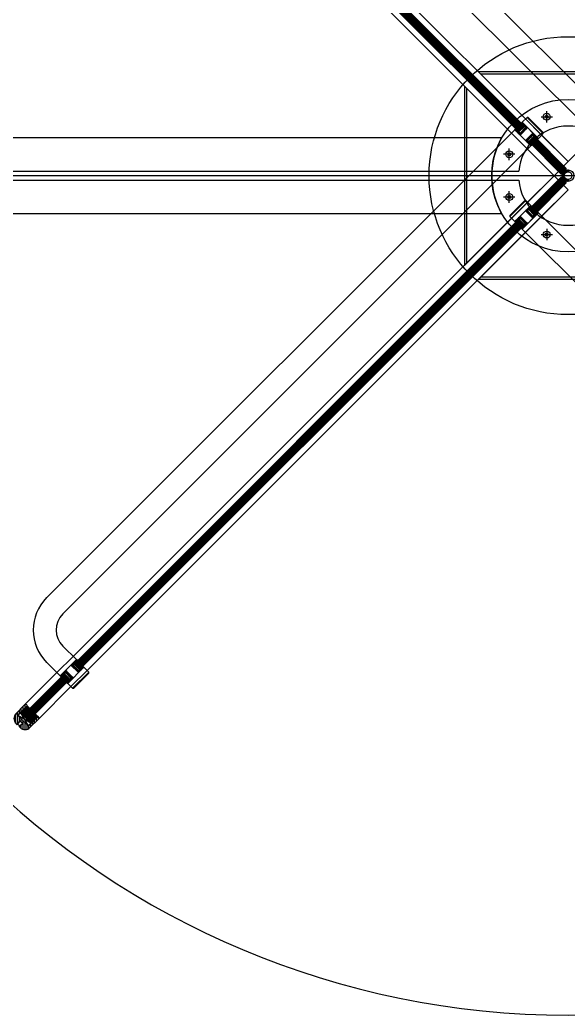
# Model space of a CAD drawing. Header units: inches. Extents: x -12530 to 36157, y 78659 to 110077.
# Drawn here: x -9462 to -8744, y 88469 to 89773 of the extents above; entities that cross this region are included whole.
import ezdxf

# ---------------------------------------------------------------- set-up
doc = ezdxf.new("R2010")
doc.units = ezdxf.units.IN
doc.header["$MEASUREMENT"] = 0
doc.layers.add('freecads.com', color=7, linetype='Continuous')

msp = doc.modelspace()

# ---------------------------------------------------------------- hatches: boundary and pattern name
at = {"layer": 'freecads.com'}
h = msp.add_hatch(dxfattribs=at)
h.set_pattern_fill('ANSI31', color=256, scale=20, angle=-45, style=0)
h.set_pattern_definition([(270, (-10423.0304, 93049.7005), (-2.5, -4e-13), [])])
h.paths.add_polyline_path([(-9458.4, 88855), (-9465.5, 88862), (-9452.9, 88874.5, 0.414214), (-9452.9, 88875), (-9453.4, 88875.5, 0.414214), (-9456.3, 88875.5), (-9467.6, 88864.1, 0.414214), (-9467.6, 88851.4), (-9466.2, 88850.1, 0.463455), (-9465.8, 88850.1), (-9462.5, 88854.8), (-9460.5, 88852.8)])
h.paths.add_polyline_path([(-9449.2, 88845.8), (-9437.9, 88857.1, 0.414214), (-9437.9, 88859.9), (-9438.4, 88860.4, 0.414214), (-9438.8, 88860.4), (-9451.3, 88847.9), (-9458.4, 88855), (-9460.5, 88852.8), (-9458.6, 88850.9), (-9463.2, 88847.6, 0.463455), (-9463.3, 88847.1), (-9461.9, 88845.8, 0.414214)])

# ---------------------------------------------------------------- linework, layer by layer
for p, q in [((-9297.2, 90252.2), (-8684.1, 89639.1)), ((-8705.3, 89617.9), (-9318.4, 90231)), ((-9374.2, 90217.5), (-8800.1, 89643.4)), ((-9391.2, 90209.1), (-8808.6, 89626.4)), ((-8807.9, 89627.1), (-9390.5, 90209.8)), ((-8807.1, 89627.8), (-9389.8, 90210.5)), ((-8806.4, 89628.5), (-9389.1, 90211.2)), ((-8805.7, 89629.2), (-9388.4, 90211.9)), ((-8805, 89629.9), (-9387.7, 90212.6)), ((-8804.3, 89630.7), (-9387, 90213.3)), ((-8803.6, 89631.4), (-9386.3, 90214)), ((-8802.9, 89632.1), (-9385.6, 90214.7)), ((-8802.2, 89632.8), (-9384.9, 90215.4)), ((-8801.5, 89633.5), (-9384.1, 90216.1)), ((-8818.5, 89625), (-9392.6, 90199.2)), ((-8861.7, 89705), (-8744.2, 89587.5)), ((-8626.7, 89705), (-8861.7, 89705)), ((-8744.2, 89587.5), (-8626.7, 89705)), ((-8762.6, 89569.1), (-8880.1, 89686.6)), ((-8880.1, 89686.6), (-8880.1, 89451.6)), ((-8798, 89645.5), (-8804.3, 89639.1)), ((-8798, 89645.5), (-8804.3, 89639.1)), ((-8796.5, 89645.5), (-8798, 89645.5)), ((-8776.7, 89624.3), (-8798, 89645.5)), ((-8796.5, 89645.5), (-8798, 89645.5)), ((-8776.7, 89624.3), (-8798, 89645.5)), ((-8776.7, 89625.7), (-8796.5, 89645.5)), ((-8776.7, 89625.7), (-8796.5, 89645.5)), ((-8779.7, 89646.3), (-8764.7, 89646.3)), ((-8772.2, 89638.8), (-8772.2, 89653.8)), ((-8814.2, 89629.2), (-8812.8, 89630.7)), ((-8814.2, 89629.2), (-8812.8, 89630.7)), ((-8813.8, 89629.7), (-8813.8, 89628.8)), ((-8813.8, 89629.7), (-8813.8, 89628.8)), ((-8813.5, 89630), (-8812.1, 89630)), ((-8813.5, 89630), (-8812.1, 89630)), ((-8812.8, 89630.7), (-8805.7, 89623.6)), ((-8812.8, 89630.7), (-8805.7, 89623.6)), ((-8812.8, 89630.6), (-8812.8, 89627.8)), ((-8812.8, 89630.6), (-8812.8, 89627.8)), ((-8811.8, 89629.6), (-8811.8, 89626.8)), ((-8811.8, 89629.6), (-8811.8, 89626.8)), ((-8801.5, 89633.5), (-8808.6, 89626.4)), ((-8808.6, 89626.4), (-8801.5, 89633.5)), ((-8808.6, 89626.4), (-8801.5, 89633.5)), ((-8801.5, 89633.5), (-8808.6, 89626.4)), ((-8807.1, 89625), (-8800.1, 89632.1)), ((-8807.1, 89622.2), (-8797.2, 89632.1)), ((-8807.1, 89625), (-8800.1, 89632.1)), ((-8807.1, 89622.2), (-8797.2, 89632.1)), ((-8804.3, 89639.1), (-8805.7, 89637.7)), ((-8804.3, 89639.1), (-8805.7, 89637.7)), ((-8805.7, 89637.7), (-8798.7, 89630.7)), ((-8805.7, 89637.7), (-8798.7, 89630.7)), ((-8798.7, 89630.7), (-8805.7, 89623.6)), ((-8798.7, 89630.7), (-8805.7, 89623.6)), ((-8805.6, 89637.6), (-8802.7, 89637.6)), ((-8805.6, 89637.6), (-8802.7, 89637.6)), ((-8805.2, 89638.3), (-8805.2, 89637.2)), ((-8805.2, 89638.3), (-8805.2, 89637.2)), ((-8804.9, 89638.6), (-8803.7, 89638.6)), ((-8804.9, 89638.6), (-8803.7, 89638.6)), ((-8804.6, 89636.6), (-8801.7, 89636.6)), ((-8804.6, 89636.6), (-8801.7, 89636.6)), ((-8797.2, 89632.1), (-8804.3, 89639.1)), ((-8804.3, 89639.1), (-8783.1, 89617.9)), ((-8797.2, 89632.1), (-8804.3, 89639.1)), ((-8804.3, 89639.1), (-8783.1, 89617.9)), ((-8804.2, 89639), (-8804.2, 89636.2)), ((-8804.2, 89639), (-8804.2, 89636.2)), ((-8803.6, 89635.6), (-8800.7, 89635.6)), ((-8803.6, 89635.6), (-8800.7, 89635.6)), ((-8803.2, 89638), (-8803.2, 89635.2)), ((-8803.2, 89638), (-8803.2, 89635.2)), ((-8802.6, 89634.6), (-8799.7, 89634.6)), ((-8802.6, 89634.6), (-8799.7, 89634.6)), ((-8802.2, 89637), (-8802.2, 89634.2)), ((-8802.2, 89637), (-8802.2, 89634.2)), ((-8802.2, 89630), (-8802.2, 89627.1)), ((-8802.2, 89630), (-8802.2, 89627.1)), ((-8801.6, 89633.6), (-8798.7, 89633.6)), ((-8801.6, 89633.6), (-8798.7, 89633.6)), ((-8801.6, 89630.6), (-8798.7, 89630.6)), ((-8801.6, 89630.6), (-8798.7, 89630.6)), ((-8801.2, 89636), (-8801.2, 89633.2)), ((-8801.2, 89636), (-8801.2, 89633.2)), ((-8801.2, 89631), (-8801.2, 89628.1)), ((-8801.2, 89631), (-8801.2, 89628.1)), ((-8800.6, 89632.6), (-8797.7, 89632.6)), ((-8800.6, 89632.6), (-8797.7, 89632.6)), ((-8800.6, 89631.6), (-8799.6, 89631.6)), ((-8800.6, 89631.6), (-8799.6, 89631.6)), ((-8800.2, 89635), (-8800.2, 89632.2)), ((-8800.2, 89635), (-8800.2, 89632.2)), ((-8800.2, 89632), (-8800.2, 89629.1)), ((-8800.2, 89632), (-8800.2, 89629.1)), ((-8800.1, 89632.1), (-8798.7, 89630.7)), ((-8800.1, 89632.1), (-8798.7, 89630.7)), ((-8799.6, 89631.6), (-8797.7, 89631.6)), ((-8799.6, 89631.6), (-8797.7, 89631.6)), ((-8799.2, 89634), (-8799.2, 89631.2)), ((-8799.2, 89634), (-8799.2, 89631.2)), ((-8799.2, 89631.2), (-8799.2, 89630.1)), ((-8799.2, 89631.2), (-8799.2, 89630.1)), ((-8798.7, 89630.7), (-8797.2, 89632.1)), ((-8798.7, 89630.7), (-8797.2, 89632.1)), ((-8798.2, 89633), (-8798.2, 89631.1)), ((-8798.2, 89633), (-8798.2, 89631.1)), ((-8797.2, 89632.1), (-8790.2, 89625)), ((-8797.2, 89632.1), (-8790.2, 89625)), ((-9843.1, 89619.1), (-8830.8, 89619.1)), ((-9427.3, 89016.2), (-8814.2, 89629.2)), ((-8807.1, 89622.2), (-8814.2, 89629.2)), ((-8814.2, 89629.2), (-8793, 89608)), ((-8807.1, 89622.2), (-8814.2, 89629.2)), ((-8814, 89629), (-8811.1, 89629)), ((-8814, 89629), (-8811.1, 89629)), ((-8813, 89628), (-8810.1, 89628)), ((-8813, 89628), (-8810.1, 89628)), ((-8812, 89627), (-8809.1, 89627)), ((-8812, 89627), (-8809.1, 89627)), ((-8811, 89626), (-8808.1, 89626)), ((-8811, 89626), (-8808.1, 89626)), ((-8810.8, 89628.6), (-8810.8, 89625.8)), ((-8810.8, 89628.6), (-8810.8, 89625.8)), ((-8810, 89625), (-8807.1, 89625)), ((-8810, 89625), (-8807.1, 89625)), ((-8809.8, 89627.6), (-8809.8, 89624.8)), ((-8809.8, 89627.6), (-8809.8, 89624.8)), ((-8809, 89624), (-8806.1, 89624)), ((-8809, 89624), (-8806.1, 89624)), ((-8808.8, 89626.6), (-8808.8, 89623.8)), ((-8808.8, 89626.6), (-8808.8, 89623.8)), ((-8808, 89623), (-8806.3, 89623)), ((-8808, 89623), (-8806.3, 89623)), ((-8807.8, 89625.6), (-8807.8, 89622.8)), ((-8807.8, 89625.6), (-8807.8, 89622.8)), ((-8805.7, 89623.6), (-8807.1, 89625)), ((-8805.7, 89623.6), (-8807.1, 89625)), ((-8805.7, 89623.6), (-8807.1, 89622.2)), ((-8805.7, 89623.6), (-8807.1, 89622.2)), ((-8800.1, 89615.1), (-8807.1, 89622.2)), ((-8800.1, 89615.1), (-8807.1, 89622.2)), ((-8806.8, 89624.6), (-8806.8, 89622.5)), ((-8806.8, 89624.6), (-8806.8, 89622.5)), ((-8806.7, 89624.6), (-8804.7, 89624.6)), ((-8806.7, 89624.6), (-8804.7, 89624.6)), ((-8806.6, 89625.6), (-8803.7, 89625.6)), ((-8806.6, 89625.6), (-8803.7, 89625.6)), ((-8806.2, 89626), (-8806.2, 89624)), ((-8806.2, 89626), (-8806.2, 89624)), ((-8805.8, 89623.6), (-8805.8, 89623.5)), ((-8805.8, 89623.6), (-8805.8, 89623.5)), ((-8805.6, 89626.6), (-8802.7, 89626.6)), ((-8805.6, 89626.6), (-8802.7, 89626.6)), ((-8805.2, 89627), (-8805.2, 89624.1)), ((-8805.2, 89627), (-8805.2, 89624.1)), ((-8804.6, 89627.6), (-8801.7, 89627.6)), ((-8804.6, 89627.6), (-8801.7, 89627.6)), ((-8804.2, 89628), (-8804.2, 89625.1)), ((-8804.2, 89628), (-8804.2, 89625.1)), ((-8803.6, 89628.6), (-8800.7, 89628.6)), ((-8803.6, 89628.6), (-8800.7, 89628.6)), ((-8803.2, 89629), (-8803.2, 89626.1)), ((-8803.2, 89629), (-8803.2, 89626.1)), ((-8802.6, 89629.6), (-8799.7, 89629.6)), ((-8802.6, 89629.6), (-8799.7, 89629.6)), ((-8790.2, 89625), (-8800.1, 89615.1)), ((-8790.2, 89625), (-8800.1, 89615.1)), ((-8791.6, 89623.6), (-8798.7, 89616.5)), ((-8791.6, 89623.6), (-8798.7, 89616.5)), ((-8798.6, 89616.6), (-8795.8, 89616.6)), ((-8798.6, 89616.6), (-8795.8, 89616.6)), ((-8798.2, 89617), (-8798.2, 89616)), ((-8798.2, 89617), (-8798.2, 89616)), ((-8797.6, 89617.6), (-8794.8, 89617.6)), ((-8797.6, 89617.6), (-8794.8, 89617.6)), ((-8797.2, 89615.1), (-8790.2, 89622.2)), ((-8797.2, 89615.1), (-8790.2, 89622.2)), ((-8797.2, 89618), (-8797.2, 89615.2)), ((-8797.2, 89618), (-8797.2, 89615.2)), ((-8796.6, 89618.6), (-8793.8, 89618.6)), ((-8796.6, 89618.6), (-8793.8, 89618.6)), ((-8796.2, 89619), (-8796.2, 89616.2)), ((-8796.2, 89619), (-8796.2, 89616.2)), ((-8788.8, 89620.8), (-8795.8, 89613.7)), ((-8795.8, 89613.7), (-8788.8, 89620.8)), ((-8795.8, 89613.7), (-8788.8, 89620.8)), ((-8788.8, 89620.8), (-8795.8, 89613.7)), ((-8795.6, 89619.6), (-8792.8, 89619.6)), ((-8795.6, 89619.6), (-8792.8, 89619.6)), ((-8795.2, 89620), (-8795.2, 89617.2)), ((-8795.2, 89620), (-8795.2, 89617.2)), ((-8794.6, 89620.6), (-8791.8, 89620.6)), ((-8794.6, 89620.6), (-8791.8, 89620.6)), ((-8794.2, 89621), (-8794.2, 89618.2)), ((-8794.2, 89621), (-8794.2, 89618.2)), ((-8793.6, 89621.6), (-8790.8, 89621.6)), ((-8793.6, 89621.6), (-8790.8, 89621.6)), ((-8793.2, 89622), (-8793.2, 89619.2)), ((-8793.2, 89622), (-8793.2, 89619.2)), ((-8792.6, 89622.6), (-8790.6, 89622.6)), ((-8792.6, 89622.6), (-8790.6, 89622.6)), ((-8749.5, 89574.4), (-8792.3, 89617.2)), ((-8792.2, 89623), (-8792.2, 89620.2)), ((-8792.2, 89623), (-8792.2, 89620.2)), ((-8791.6, 89623.6), (-8790.2, 89625)), ((-8791.6, 89623.6), (-8790.2, 89625)), ((-8791.6, 89623.6), (-8791.6, 89623.6)), ((-8784.5, 89616.5), (-8791.6, 89623.6)), ((-8790.2, 89622.2), (-8791.6, 89623.6)), ((-8791.6, 89623.6), (-8791.6, 89623.6)), ((-8791.6, 89623.6), (-8788.7, 89623.6)), ((-8784.5, 89616.5), (-8791.6, 89623.6)), ((-8790.2, 89622.2), (-8791.6, 89623.6)), ((-8748.8, 89575.1), (-8791.6, 89617.9)), ((-8791.2, 89624), (-8791.2, 89623.2)), ((-8791.2, 89623.2), (-8791.2, 89621.2)), ((-8791.2, 89623.2), (-8791.2, 89621.2)), ((-8748.1, 89575.8), (-8790.9, 89618.6)), ((-8790.6, 89624.6), (-8789.7, 89624.6)), ((-8790.6, 89622.6), (-8787.7, 89622.6)), ((-8790.2, 89625), (-8783.1, 89617.9)), ((-8790.2, 89625), (-8790.2, 89622.2)), ((-8790.2, 89625), (-8783.1, 89617.9)), ((-8790.2, 89622.2), (-8790.2, 89622.2)), ((-8790.2, 89622.2), (-8790.2, 89622.2)), ((-8747.4, 89576.6), (-8790.2, 89619.3)), ((-8789.6, 89621.6), (-8786.7, 89621.6)), ((-8746.7, 89577.3), (-8789.5, 89620)), ((-8789.2, 89624), (-8789.2, 89621.2)), ((-8746.7, 89578.7), (-8788.8, 89620.8)), ((-8788.6, 89620.6), (-8785.7, 89620.6)), ((-8788.2, 89623), (-8788.2, 89620.2)), ((-8787.6, 89619.6), (-8784.7, 89619.6)), ((-8787.2, 89622), (-8787.2, 89619.2)), ((-8786.6, 89618.6), (-8783.7, 89618.6)), ((-8786.2, 89621), (-8786.2, 89618.2)), ((-8785.6, 89617.6), (-8783.5, 89617.6)), ((-8785.2, 89620), (-8785.2, 89617.2)), ((-8784.6, 89616.6), (-8784.5, 89616.6)), ((-8783.1, 89617.9), (-8784.5, 89616.5)), ((-8783.1, 89617.9), (-8784.5, 89616.5)), ((-8784.2, 89619), (-8784.2, 89616.8)), ((-8783.2, 89618), (-8783.2, 89617.8)), ((-8783.1, 89617.9), (-8776.7, 89624.3)), ((-8783.1, 89617.9), (-8776.7, 89624.3)), ((-8783.1, 89617.9), (-8776.7, 89624.3)), ((-8783.1, 89617.9), (-8776.7, 89624.3)), ((-8778.9, 89622.2), (-8744.2, 89587.5)), ((-8776.7, 89624.3), (-8776.7, 89625.7)), ((-8776.7, 89624.3), (-8776.7, 89625.7)), ((-8793, 89608), (-9406.1, 88995)), ((-8821.3, 89589.6), (-8821.3, 89604.6)), ((-8798.7, 89616.5), (-8800.1, 89615.1)), ((-8798.7, 89616.5), (-8800.1, 89615.1)), ((-8800.1, 89615.1), (-8793, 89608)), ((-8800.1, 89615.1), (-8793, 89608)), ((-8800, 89615), (-8797.1, 89615)), ((-8800, 89615), (-8797.1, 89615)), ((-8799.8, 89615.4), (-8799.8, 89614.8)), ((-8799.8, 89615.4), (-8799.8, 89614.8)), ((-8799.2, 89616), (-8798.1, 89616)), ((-8799.2, 89616), (-8798.1, 89616)), ((-8799, 89614), (-8796.1, 89614)), ((-8799, 89614), (-8796.1, 89614)), ((-8798.8, 89616.4), (-8798.8, 89613.8)), ((-8798.8, 89616.4), (-8798.8, 89613.8)), ((-8791.6, 89609.4), (-8798.7, 89616.5)), ((-8798.7, 89616.5), (-8797.2, 89615.1)), ((-8791.6, 89609.4), (-8798.7, 89616.5)), ((-8798.7, 89616.5), (-8797.2, 89615.1)), ((-8798, 89613), (-8795.1, 89613)), ((-8798, 89613), (-8795.1, 89613)), ((-8797.8, 89615.6), (-8797.8, 89612.8)), ((-8797.8, 89615.6), (-8797.8, 89612.8)), ((-8797.7, 89615.6), (-8796.8, 89615.6)), ((-8797.7, 89615.6), (-8796.8, 89615.6)), ((-8762.6, 89569.1), (-8797.2, 89603.8)), ((-8797, 89612), (-8794.1, 89612)), ((-8797, 89612), (-8794.1, 89612)), ((-8796.8, 89614.6), (-8796.8, 89611.8)), ((-8796.8, 89614.6), (-8796.8, 89611.8)), ((-8796, 89611), (-8793.1, 89611)), ((-8796, 89611), (-8793.1, 89611)), ((-8795.8, 89613.7), (-8753.8, 89571.6)), ((-8795.8, 89613.6), (-8795.8, 89610.8)), ((-8795.8, 89613.6), (-8795.8, 89610.8)), ((-8752.3, 89571.6), (-8795.1, 89614.4)), ((-8795, 89610), (-8792.1, 89610)), ((-8795, 89610), (-8792.1, 89610)), ((-8794.8, 89612.6), (-8794.8, 89609.8)), ((-8794.8, 89612.6), (-8794.8, 89609.8)), ((-8751.6, 89572.3), (-8794.4, 89615.1)), ((-8794, 89609), (-8792, 89609)), ((-8794, 89609), (-8792, 89609)), ((-8793.8, 89611.6), (-8793.8, 89608.8)), ((-8793.8, 89611.6), (-8793.8, 89608.8)), ((-8750.9, 89573), (-8793.7, 89615.8)), ((-8750.2, 89573.7), (-8793, 89616.5)), ((-8793, 89608), (-8791.6, 89609.4)), ((-8793, 89608), (-8791.6, 89609.4)), ((-8792.8, 89610.6), (-8792.8, 89608.3)), ((-8792.8, 89610.6), (-8792.8, 89608.3)), ((-8791.8, 89609.6), (-8791.8, 89609.3)), ((-8791.8, 89609.6), (-8791.8, 89609.3)), ((-8813.8, 89597.1), (-8828.8, 89597.1)), ((-8744.2, 89587.5), (-8762.6, 89569.1)), ((-8746.7, 89577.3), (-8746.7, 89578.7)), ((-8880.1, 89451.6), (-8762.6, 89569.1)), ((-8797.2, 89534.5), (-8762.6, 89569.1)), ((-8753.8, 89566.7), (-8795.8, 89524.6)), ((-8752.3, 89566.7), (-8795.1, 89523.9)), ((-8751.6, 89565.9), (-8794.4, 89523.2)), ((-8750.9, 89565.2), (-8793.7, 89522.5)), ((-8750.2, 89564.5), (-8793, 89521.8)), ((-8762.6, 89569.1), (-8744.2, 89550.7)), ((-8753.8, 89571.6), (-8752.3, 89571.6)), ((-8752.3, 89566.7), (-8753.8, 89566.7)), ((-8752.3, 89571.6), (-8746.7, 89577.3)), ((-8746.7, 89561), (-8752.3, 89566.7)), ((-8751.7, 89569.9), (-8745, 89576.6)), ((-8751.7, 89568.2), (-8748.9, 89570.9)), ((-8744.3, 89561.6), (-8751.7, 89569.1)), ((-8749.1, 89568.3), (-8751.6, 89570.7)), ((-8746.4, 89561.9), (-8751.4, 89567)), ((-8751.3, 89566.7), (-8749.2, 89568.8)), ((-8749.1, 89570), (-8751.1, 89572)), ((-8751, 89572.4), (-8747.5, 89575.9)), ((-8750.8, 89565.5), (-8748.9, 89567.4)), ((-8748.7, 89571.3), (-8750.5, 89573.2)), ((-8750.1, 89564.4), (-8748.3, 89566.2)), ((-8748, 89572.4), (-8749.8, 89574.2)), ((-8749.2, 89563.5), (-8747.4, 89565.3)), ((-8747.1, 89573.2), (-8748.8, 89575)), ((-8748.2, 89562.8), (-8746.4, 89564.6)), ((-8745.9, 89573.8), (-8747.8, 89575.7)), ((-8744.4, 89574.1), (-8746.5, 89576.3)), ((-8746, 89573.8), (-8743.2, 89576.6)), ((-8742.2, 89573.7), (-8745.1, 89576.6)), ((-8749.5, 89563.8), (-8792.3, 89521)), ((-8748.8, 89563.1), (-8791.6, 89520.3)), ((-8748.1, 89562.4), (-8790.9, 89519.6)), ((-8747.4, 89561.7), (-8790.2, 89518.9)), ((-8746.7, 89561), (-8789.5, 89518.2)), ((-8788.8, 89517.5), (-8746.7, 89559.6)), ((-8747, 89562.2), (-8745, 89564.2)), ((-8746.7, 89559.6), (-8746.7, 89561)), ((-8745.7, 89561.8), (-8743.2, 89564.2)), ((-8742.7, 89561.8), (-8745.1, 89564.2)), ((-8861.7, 89433.2), (-8744.2, 89550.7)), ((-8813.8, 89541.1), (-8828.8, 89541.1)), ((-8821.3, 89533.6), (-8821.3, 89548.6)), ((-8744.2, 89550.7), (-8778.9, 89516.1)), ((-8800.8, 89536.6), (-8820.6, 89516.8)), ((-8799.4, 89536.6), (-8820.6, 89515.4)), ((-8800.8, 89536.6), (-8820.6, 89516.8)), ((-8799.4, 89536.6), (-8820.6, 89515.4)), ((-8814.2, 89509), (-8793, 89530.2)), ((-8814.2, 89509), (-8793, 89530.2)), ((-8799.4, 89536.6), (-8800.8, 89536.6)), ((-8799.4, 89536.6), (-8800.8, 89536.6)), ((-8800.1, 89523.2), (-8793, 89530.2)), ((-8800.1, 89523.2), (-8793, 89530.2)), ((-8793, 89530.2), (-8799.4, 89536.6)), ((-8793, 89530.2), (-8799.4, 89536.6)), ((-8793, 89530.2), (-8799.4, 89536.6)), ((-8793, 89530.2), (-8799.4, 89536.6)), ((-8791.6, 89528.8), (-8798.7, 89521.8)), ((-8791.6, 89528.8), (-8798.7, 89521.8)), ((-8797.6, 89522.8), (-8797.6, 89525.6)), ((-8797.1, 89526.2), (-8794.2, 89526.2)), ((-8796.6, 89523.8), (-8796.6, 89526.6)), ((-8796.1, 89527.2), (-8793.2, 89527.2)), ((-8795.6, 89524.8), (-8795.6, 89527.6)), ((-8795.1, 89528.2), (-8792.2, 89528.2)), ((-8794.6, 89525.8), (-8794.6, 89528.6)), ((-8794.1, 89529.2), (-8791.9, 89529.2)), ((-8793.6, 89526.8), (-8793.6, 89529.6)), ((-8793.1, 89530.2), (-8792.9, 89530.2)), ((-8793, 89530.2), (-8791.6, 89528.8)), ((-8793, 89530.2), (-8791.6, 89528.8)), ((-8792.6, 89527.8), (-8792.6, 89529.9)), ((-8791.6, 89528.8), (-8791.6, 89528.9)), ((-8830.8, 89519.1), (-9843.1, 89519.1)), ((-9392.6, 88939.1), (-8818.5, 89513.3)), ((-8820.6, 89516.8), (-8820.6, 89515.4)), ((-8820.6, 89516.8), (-8820.6, 89515.4)), ((-8820.6, 89515.4), (-8814.2, 89509)), ((-8820.6, 89515.4), (-8814.2, 89509)), ((-8807.1, 89516.1), (-8814.2, 89509)), ((-8807.1, 89516.1), (-8814.2, 89509)), ((-8812.8, 89507.6), (-8805.7, 89514.7)), ((-8812.8, 89507.6), (-8805.7, 89514.7)), ((-8810.6, 89509.8), (-8810.6, 89512.6)), ((-8810.6, 89509.8), (-8810.6, 89512.6)), ((-8810.1, 89513.2), (-8807.2, 89513.2)), ((-8810.1, 89513.2), (-8807.2, 89513.2)), ((-8809.6, 89510.8), (-8809.6, 89513.6)), ((-8809.6, 89510.8), (-8809.6, 89513.6)), ((-8809.1, 89514.2), (-8806.2, 89514.2)), ((-8809.1, 89514.2), (-8806.2, 89514.2)), ((-8808.6, 89511.8), (-8808.6, 89514.6)), ((-8808.6, 89511.8), (-8808.6, 89514.6)), ((-8808.1, 89515.2), (-8806.2, 89515.2)), ((-8808.1, 89515.2), (-8806.2, 89515.2)), ((-8807.6, 89512.8), (-8807.6, 89515.6)), ((-8807.6, 89512.8), (-8807.6, 89515.6)), ((-8807.1, 89516.1), (-8800.1, 89523.2)), ((-8807.1, 89516.1), (-8800.1, 89523.2)), ((-8805.7, 89514.7), (-8807.1, 89516.1)), ((-8797.2, 89506.2), (-8807.1, 89516.1)), ((-8805.7, 89514.7), (-8807.1, 89516.1)), ((-8797.2, 89506.2), (-8807.1, 89516.1)), ((-8807.1, 89513.3), (-8805.7, 89514.7)), ((-8807.1, 89513.3), (-8805.7, 89514.7)), ((-8800.1, 89506.2), (-8807.1, 89513.3)), ((-8800.1, 89506.2), (-8807.1, 89513.3)), ((-8807, 89513.2), (-8804.2, 89513.2)), ((-8807, 89513.2), (-8804.2, 89513.2)), ((-8806.6, 89513.8), (-8806.6, 89515.6)), ((-8806.6, 89513.8), (-8806.6, 89515.6)), ((-8806.6, 89512.8), (-8806.6, 89513.8)), ((-8806.6, 89512.8), (-8806.6, 89513.8)), ((-8806.2, 89514.2), (-8805.2, 89514.2)), ((-8806.2, 89514.2), (-8805.2, 89514.2)), ((-8805.7, 89514.7), (-8798.7, 89507.6)), ((-8805.7, 89514.7), (-8798.7, 89507.6)), ((-8805.6, 89511.8), (-8805.6, 89514.6)), ((-8805.6, 89511.8), (-8805.6, 89514.6)), ((-8804.6, 89510.8), (-8804.6, 89513.6)), ((-8804.6, 89510.8), (-8804.6, 89513.6)), ((-8804.3, 89499.1), (-8783.1, 89520.3)), ((-8803.6, 89509.8), (-8803.6, 89512.6)), ((-8803.6, 89509.8), (-8803.6, 89512.6)), ((-8798.7, 89521.8), (-8800.1, 89523.2)), ((-8800.1, 89523.2), (-8790.2, 89513.3)), ((-8800.1, 89523.2), (-8797.2, 89523.2)), ((-8798.7, 89521.8), (-8800.1, 89523.2)), ((-8800.1, 89523.2), (-8790.2, 89513.3)), ((-8799.6, 89522.7), (-8799.6, 89523.6)), ((-8799.1, 89524.2), (-8796.2, 89524.2)), ((-8799.1, 89522.2), (-8798.2, 89522.2)), ((-8797.2, 89523.2), (-8798.7, 89521.8)), ((-8797.2, 89523.2), (-8798.7, 89521.8)), ((-8798.7, 89521.8), (-8791.6, 89514.7)), ((-8798.7, 89521.8), (-8791.6, 89514.7)), ((-8798.6, 89521.8), (-8798.6, 89524.6)), ((-8798.6, 89521.7), (-8798.6, 89521.8)), ((-8798.6, 89521.7), (-8798.6, 89521.8)), ((-8798.2, 89522.2), (-8796.2, 89522.2)), ((-8798.2, 89522.2), (-8796.2, 89522.2)), ((-8798.1, 89525.2), (-8795.2, 89525.2)), ((-8798.1, 89521.2), (-8795.2, 89521.2)), ((-8798.1, 89521.2), (-8795.2, 89521.2)), ((-8797.6, 89520.7), (-8797.6, 89522.8)), ((-8797.6, 89520.7), (-8797.6, 89522.8)), ((-8797.2, 89523.2), (-8797.2, 89523.2)), ((-8790.2, 89516.1), (-8797.2, 89523.2)), ((-8797.2, 89523.2), (-8797.2, 89523.2)), ((-8790.2, 89516.1), (-8797.2, 89523.2)), ((-8790.2, 89513.3), (-8797.2, 89506.2)), ((-8790.2, 89513.3), (-8797.2, 89506.2)), ((-8797.1, 89520.2), (-8794.2, 89520.2)), ((-8797.1, 89520.2), (-8794.2, 89520.2)), ((-8796.6, 89519.7), (-8796.6, 89522.6)), ((-8796.6, 89519.7), (-8796.6, 89522.6)), ((-8796.1, 89519.2), (-8793.2, 89519.2)), ((-8796.1, 89519.2), (-8793.2, 89519.2)), ((-8795.8, 89524.6), (-8788.8, 89517.5)), ((-8788.8, 89517.5), (-8795.8, 89524.6)), ((-8788.8, 89517.5), (-8795.8, 89524.6)), ((-8795.8, 89524.6), (-8788.8, 89517.5)), ((-8795.6, 89518.7), (-8795.6, 89521.6)), ((-8795.6, 89518.7), (-8795.6, 89521.6)), ((-8795.1, 89518.2), (-8792.2, 89518.2)), ((-8795.1, 89518.2), (-8792.2, 89518.2)), ((-8794.6, 89517.7), (-8794.6, 89520.6)), ((-8794.6, 89517.7), (-8794.6, 89520.6)), ((-8794.1, 89517.2), (-8791.2, 89517.2)), ((-8794.1, 89517.2), (-8791.2, 89517.2)), ((-8793.6, 89516.7), (-8793.6, 89519.6)), ((-8793.6, 89516.7), (-8793.6, 89519.6)), ((-8793.1, 89516.2), (-8790.2, 89516.2)), ((-8793.1, 89516.2), (-8790.2, 89516.2)), ((-8792.6, 89515.7), (-8792.6, 89518.6)), ((-8792.6, 89515.7), (-8792.6, 89518.6)), ((-8792.1, 89515.2), (-8791.1, 89515.2)), ((-8792.1, 89515.2), (-8791.1, 89515.2)), ((-8784.5, 89521.8), (-8791.6, 89514.7)), ((-8784.5, 89521.8), (-8791.6, 89514.7)), ((-8791.6, 89514.7), (-8791.6, 89517.6)), ((-8791.6, 89514.7), (-8791.6, 89517.6)), ((-8791.6, 89514.7), (-8790.2, 89516.1)), ((-8791.6, 89514.7), (-8790.2, 89516.1)), ((-8791.6, 89514.7), (-8790.2, 89513.3)), ((-8791.6, 89514.7), (-8790.2, 89513.3)), ((-8791.5, 89514.6), (-8788.9, 89514.6)), ((-8791.5, 89514.6), (-8788.9, 89514.6)), ((-8791.1, 89514.2), (-8791.1, 89515.2)), ((-8791.1, 89514.2), (-8791.1, 89515.2)), ((-8790.7, 89515.6), (-8787.9, 89515.6)), ((-8790.7, 89515.6), (-8787.9, 89515.6)), ((-8790.6, 89515.6), (-8790.6, 89516.6)), ((-8790.6, 89515.6), (-8790.6, 89516.6)), ((-8790.5, 89513.6), (-8789.9, 89513.6)), ((-8790.5, 89513.6), (-8789.9, 89513.6)), ((-8790.2, 89513.3), (-8783.1, 89520.3)), ((-8790.2, 89513.3), (-8783.1, 89520.3)), ((-8790.1, 89513.4), (-8790.1, 89516.2)), ((-8790.1, 89513.4), (-8790.1, 89516.2)), ((-8789.7, 89516.6), (-8786.9, 89516.6)), ((-8789.7, 89516.6), (-8786.9, 89516.6)), ((-8789.1, 89514.4), (-8789.1, 89517.2)), ((-8789.1, 89514.4), (-8789.1, 89517.2)), ((-8788.7, 89517.6), (-8785.9, 89517.6)), ((-8788.7, 89517.6), (-8785.9, 89517.6)), ((-8788.1, 89515.4), (-8788.1, 89518.2)), ((-8788.1, 89515.4), (-8788.1, 89518.2)), ((-8787.7, 89518.6), (-8784.9, 89518.6)), ((-8787.7, 89518.6), (-8784.9, 89518.6)), ((-8787.1, 89516.4), (-8787.1, 89519.2)), ((-8787.1, 89516.4), (-8787.1, 89519.2)), ((-8786.7, 89519.6), (-8783.9, 89519.6)), ((-8786.7, 89519.6), (-8783.9, 89519.6)), ((-8786.1, 89517.4), (-8786.1, 89520.2)), ((-8786.1, 89517.4), (-8786.1, 89520.2)), ((-8785.7, 89520.6), (-8783.3, 89520.6)), ((-8785.7, 89520.6), (-8783.3, 89520.6)), ((-8785.1, 89518.4), (-8785.1, 89521.2)), ((-8785.1, 89518.4), (-8785.1, 89521.2)), ((-8784.7, 89521.6), (-8784.3, 89521.6)), ((-8784.7, 89521.6), (-8784.3, 89521.6)), ((-8783.1, 89520.3), (-8784.5, 89521.8)), ((-8783.1, 89520.3), (-8784.5, 89521.8)), ((-8784.1, 89519.4), (-8784.1, 89521.3)), ((-8784.1, 89519.4), (-8784.1, 89521.3)), ((-8783.1, 89520.3), (-8170, 88907.3)), ((-8808.6, 89511.9), (-9391.2, 88929.2)), ((-8807.9, 89511.1), (-9390.5, 88928.5)), ((-8807.1, 89510.4), (-9389.8, 88927.8)), ((-8806.4, 89509.7), (-9389.1, 88927.1)), ((-8805.7, 89509), (-9388.4, 88926.4)), ((-8805, 89508.3), (-9387.7, 88925.7)), ((-8804.3, 89507.6), (-9387, 88925)), ((-8803.6, 89506.9), (-9386.3, 88924.3)), ((-8802.9, 89506.2), (-9385.6, 88923.5)), ((-8802.2, 89505.5), (-9384.9, 88922.8)), ((-9384.1, 88922.1), (-8801.5, 89504.8)), ((-8814.2, 89509), (-8812.8, 89507.6)), ((-8814.2, 89509), (-8812.8, 89507.6)), ((-8814.1, 89509.2), (-8811.2, 89509.2)), ((-8814.1, 89509.2), (-8811.2, 89509.2)), ((-8813.6, 89508.5), (-8813.6, 89509.6)), ((-8813.6, 89508.5), (-8813.6, 89509.6)), ((-8813.4, 89508.2), (-8812.2, 89508.2)), ((-8813.4, 89508.2), (-8812.2, 89508.2)), ((-8813.1, 89510.2), (-8810.2, 89510.2)), ((-8813.1, 89510.2), (-8810.2, 89510.2)), ((-8812.6, 89507.8), (-8812.6, 89510.6)), ((-8812.6, 89507.8), (-8812.6, 89510.6)), ((-8812.1, 89511.2), (-8809.2, 89511.2)), ((-8812.1, 89511.2), (-8809.2, 89511.2)), ((-8811.6, 89508.8), (-8811.6, 89511.6)), ((-8811.6, 89508.8), (-8811.6, 89511.6)), ((-8811.1, 89512.2), (-8808.2, 89512.2)), ((-8811.1, 89512.2), (-8808.2, 89512.2)), ((-8808.6, 89511.9), (-8801.5, 89504.8)), ((-8801.5, 89504.8), (-8808.6, 89511.9)), ((-8801.5, 89504.8), (-8808.6, 89511.9)), ((-8808.6, 89511.9), (-8801.5, 89504.8)), ((-8806, 89512.2), (-8803.2, 89512.2)), ((-8806, 89512.2), (-8803.2, 89512.2)), ((-8805.7, 89500.5), (-8798.7, 89507.6)), ((-8805.7, 89500.5), (-8798.7, 89507.6)), ((-8805.7, 89500.6), (-8802.9, 89500.6)), ((-8805.7, 89500.6), (-8802.9, 89500.6)), ((-8804.3, 89499.1), (-8805.7, 89500.5)), ((-8804.3, 89499.1), (-8805.7, 89500.5)), ((-8805.1, 89499.9), (-8805.1, 89501.2)), ((-8805.1, 89499.9), (-8805.1, 89501.2)), ((-8805, 89511.2), (-8802.2, 89511.2)), ((-8805, 89511.2), (-8802.2, 89511.2)), ((-8804.8, 89499.6), (-8803.9, 89499.6)), ((-8804.8, 89499.6), (-8803.9, 89499.6)), ((-8804.7, 89501.6), (-8801.9, 89501.6)), ((-8804.7, 89501.6), (-8801.9, 89501.6)), ((-8797.2, 89506.2), (-8804.3, 89499.1)), ((-8797.2, 89506.2), (-8804.3, 89499.1)), ((-8804.1, 89499.4), (-8804.1, 89502.2)), ((-8804.1, 89499.4), (-8804.1, 89502.2)), ((-8804, 89510.2), (-8801.2, 89510.2)), ((-8804, 89510.2), (-8801.2, 89510.2)), ((-8803.7, 89502.6), (-8800.9, 89502.6)), ((-8803.7, 89502.6), (-8800.9, 89502.6)), ((-8803.1, 89500.4), (-8803.1, 89503.2)), ((-8803.1, 89500.4), (-8803.1, 89503.2)), ((-8803, 89509.2), (-8800.2, 89509.2)), ((-8803, 89509.2), (-8800.2, 89509.2)), ((-8802.7, 89503.6), (-8799.9, 89503.6)), ((-8802.7, 89503.6), (-8799.9, 89503.6)), ((-8802.6, 89508.8), (-8802.6, 89511.6)), ((-8802.6, 89508.8), (-8802.6, 89511.6)), ((-8802.1, 89501.4), (-8802.1, 89504.2)), ((-8802.1, 89501.4), (-8802.1, 89504.2)), ((-8802, 89508.2), (-8799.2, 89508.2)), ((-8802, 89508.2), (-8799.2, 89508.2)), ((-8801.7, 89504.6), (-8798.9, 89504.6)), ((-8801.7, 89504.6), (-8798.9, 89504.6)), ((-8801.6, 89507.8), (-8801.6, 89510.6)), ((-8801.6, 89507.8), (-8801.6, 89510.6)), ((-8801.1, 89502.4), (-8801.1, 89505.2)), ((-8801.1, 89502.4), (-8801.1, 89505.2)), ((-8801, 89507.2), (-8799.1, 89507.2)), ((-8801, 89507.2), (-8799.1, 89507.2)), ((-8800.7, 89505.6), (-8797.9, 89505.6)), ((-8800.7, 89505.6), (-8797.9, 89505.6)), ((-8800.6, 89506.8), (-8800.6, 89509.6)), ((-8800.6, 89506.8), (-8800.6, 89509.6)), ((-8798.7, 89507.6), (-8800.1, 89506.2)), ((-8798.7, 89507.6), (-8800.1, 89506.2)), ((-8800.1, 89503.4), (-8800.1, 89506.2)), ((-8800.1, 89503.4), (-8800.1, 89506.2)), ((-8799.7, 89506.6), (-8797.6, 89506.6)), ((-8799.7, 89506.6), (-8797.6, 89506.6)), ((-8799.6, 89506.6), (-8799.6, 89508.6)), ((-8799.6, 89506.6), (-8799.6, 89508.6)), ((-8799.1, 89504.4), (-8799.1, 89507.2)), ((-8799.1, 89504.4), (-8799.1, 89507.2)), ((-8798.7, 89507.6), (-8798.6, 89507.6)), ((-8798.7, 89507.6), (-8797.2, 89506.2)), ((-8798.7, 89507.6), (-8798.6, 89507.6)), ((-8798.7, 89507.6), (-8797.2, 89506.2)), ((-8798.1, 89505.4), (-8798.1, 89507)), ((-8798.1, 89505.4), (-8798.1, 89507)), ((-8772.2, 89499.5), (-8772.2, 89484.5)), ((-8800.1, 89494.9), (-9374.2, 88920.7)), ((-8191.3, 88886.1), (-8804.3, 89499.1)), ((-8779.7, 89492), (-8764.7, 89492)), ((-8626.7, 89433.2), (-8861.7, 89433.2)), ((-9406.1, 88952.5), (-9388.4, 88934.9)), ((-9409.6, 88913.6), (-9427.3, 88931.3)), ((-9388.4, 88934.9), (-9409.6, 88913.6)), ((-9402.5, 88920.7), (-9395.5, 88927.8)), ((-9395.5, 88927.8), (-9388.4, 88934.9)), ((-9394, 88926.4), (-9395.5, 88927.8)), ((-9395.5, 88927.8), (-9385.6, 88917.9)), ((-9393, 88927.4), (-9395.1, 88927.4)), ((-9392, 88928.4), (-9394.8, 88928.4)), ((-9394.6, 88928.6), (-9394.6, 88927)), ((-9394, 88926.4), (-9394.1, 88926.4)), ((-9387, 88933.4), (-9394, 88926.4)), ((-9394, 88926.4), (-9392.6, 88927.8)), ((-9387, 88919.3), (-9394, 88926.4)), ((-9391, 88929.4), (-9393.8, 88929.4)), ((-9391, 88926.1), (-9393.8, 88926.1)), ((-9393.6, 88929.6), (-9393.6, 88926.8)), ((-9392, 88927.1), (-9393.3, 88927.1)), ((-9393.3, 88927.1), (-9393.3, 88925.7)), ((-9390, 88930.4), (-9392.8, 88930.4)), ((-9392.6, 88930.6), (-9392.6, 88927.8)), ((-9392.6, 88927.8), (-9385.6, 88920.7)), ((-9392.3, 88927.5), (-9392.3, 88924.7)), ((-9389, 88931.4), (-9391.8, 88931.4)), ((-9391.6, 88931.6), (-9391.6, 88928.8)), ((-9391.3, 88926.5), (-9391.3, 88923.7)), ((-9384.1, 88922.1), (-9391.2, 88929.2)), ((-9388, 88932.4), (-9390.8, 88932.4)), ((-9390.6, 88932.6), (-9390.6, 88929.8)), ((-9390.3, 88925.5), (-9390.3, 88922.7)), ((-9387, 88933.4), (-9389.8, 88933.4)), ((-9389.6, 88933.6), (-9389.6, 88930.8)), ((-9387.9, 88934.4), (-9388.8, 88934.4)), ((-9388.6, 88934.6), (-9388.6, 88931.8)), ((-9388.4, 88934.9), (-9387, 88933.4)), ((-9387.6, 88934.1), (-9387.6, 88932.8)), ((-9379.9, 88926.4), (-9387, 88919.3)), ((-9379.3, 88925.8), (-9380.5, 88925.8)), ((-9380.1, 88926.2), (-9380.1, 88923.4)), ((-9378.5, 88925), (-9379.9, 88926.4)), ((-9379.1, 88925.5), (-9379.1, 88924.4)), ((-9403.9, 88916.5), (-9457.7, 88862.7)), ((-9403.2, 88915.8), (-9457.7, 88861.3)), ((-9402.5, 88915.1), (-9457, 88860.6)), ((-9456.3, 88875.5), (-9413.8, 88917.9)), ((-9401.8, 88914.4), (-9456.3, 88859.9)), ((-9401.1, 88913.6), (-9455.6, 88859.2)), ((-9400.4, 88912.9), (-9454.9, 88858.5)), ((-9402.5, 88920.7), (-9409.6, 88913.6)), ((-9409.6, 88913.6), (-9408.2, 88912.2)), ((-9407, 88913.4), (-9409.4, 88913.4)), ((-9406, 88914.4), (-9408.8, 88914.4)), ((-9408.6, 88914.6), (-9408.6, 88912.7)), ((-9408, 88912.4), (-9408.4, 88912.4)), ((-9408.2, 88912.2), (-9401.1, 88919.3)), ((-9405, 88915.4), (-9407.8, 88915.4)), ((-9407.6, 88915.6), (-9407.6, 88912.8)), ((-9404, 88916.4), (-9406.8, 88916.4)), ((-9406.6, 88916.6), (-9406.6, 88913.8)), ((-9403, 88917.4), (-9405.8, 88917.4)), ((-9405.6, 88917.6), (-9405.6, 88914.8)), ((-9402, 88918.4), (-9404.8, 88918.4)), ((-9404.6, 88918.6), (-9404.6, 88915.8)), ((-9396.9, 88909.4), (-9403.9, 88916.5)), ((-9401.2, 88919.4), (-9403.8, 88919.4)), ((-9403.6, 88919.6), (-9403.6, 88916.8)), ((-9402.2, 88920.4), (-9402.8, 88920.4)), ((-9402.6, 88920.6), (-9402.6, 88917.8)), ((-9401.1, 88919.3), (-9402.5, 88920.7)), ((-9392.6, 88910.8), (-9402.5, 88920.7)), ((-9401.1, 88919.3), (-9402.5, 88917.9)), ((-9402.5, 88917.9), (-9395.5, 88910.8)), ((-9399.9, 88918.1), (-9402.3, 88918.1)), ((-9402.3, 88918.1), (-9402.3, 88917.7)), ((-9398.9, 88917.1), (-9401.8, 88917.1)), ((-9401.6, 88919.8), (-9401.6, 88918.8)), ((-9400.9, 88919.1), (-9401.3, 88919.1)), ((-9401.3, 88919.1), (-9401.3, 88916.7)), ((-9394, 88912.2), (-9401.1, 88919.3)), ((-9397.9, 88916.1), (-9400.8, 88916.1)), ((-9400.3, 88918.5), (-9400.3, 88915.7)), ((-9396.9, 88915.1), (-9399.8, 88915.1)), ((-9378.5, 88925), (-9399.7, 88903.7)), ((-9399.3, 88917.5), (-9399.3, 88914.7)), ((-9395.9, 88914.1), (-9398.8, 88914.1)), ((-9398.3, 88916.5), (-9398.3, 88913.7)), ((-9394.9, 88913.1), (-9397.8, 88913.1)), ((-9397.3, 88915.5), (-9397.3, 88912.7)), ((-9396.3, 88914.5), (-9396.3, 88911.7)), ((-9395.3, 88913.5), (-9395.3, 88910.9)), ((-9394.3, 88912.5), (-9394.3, 88911.9)), ((-9393.3, 88897.4), (-9372.1, 88918.6)), ((-9390, 88925.1), (-9392.8, 88925.1)), ((-9385.6, 88917.9), (-9392.6, 88910.8)), ((-9391.9, 88897.4), (-9372.1, 88917.2)), ((-9389, 88924.1), (-9391.8, 88924.1)), ((-9388, 88923.1), (-9390.8, 88923.1)), ((-9387, 88922.1), (-9389.8, 88922.1)), ((-9389.3, 88924.5), (-9389.3, 88921.7)), ((-9386, 88921.1), (-9388.8, 88921.1)), ((-9388.3, 88923.5), (-9388.3, 88920.7)), ((-9386.2, 88920.1), (-9387.8, 88920.1)), ((-9387.3, 88922.5), (-9387.3, 88919.7)), ((-9385.6, 88920.7), (-9387, 88919.3)), ((-9387, 88919.3), (-9385.6, 88917.9)), ((-9383.6, 88919.8), (-9386.5, 88919.8)), ((-9384.6, 88918.8), (-9386.5, 88918.8)), ((-9386.3, 88921.5), (-9386.3, 88919.9)), ((-9386.1, 88920.2), (-9386.1, 88918.4)), ((-9385.6, 88917.9), (-9378.5, 88925)), ((-9382.6, 88920.8), (-9385.5, 88920.8)), ((-9385.1, 88921.2), (-9385.1, 88918.4)), ((-9381.6, 88921.8), (-9384.5, 88921.8)), ((-9384.1, 88922.2), (-9384.1, 88919.4)), ((-9380.6, 88922.8), (-9383.5, 88922.8)), ((-9383.1, 88923.2), (-9383.1, 88920.4)), ((-9379.6, 88923.8), (-9382.5, 88923.8)), ((-9382.1, 88924.2), (-9382.1, 88921.4)), ((-9378.6, 88924.8), (-9381.5, 88924.8)), ((-9381.1, 88925.2), (-9381.1, 88922.4)), ((-9372.1, 88918.6), (-9378.5, 88925)), ((-9372.1, 88917.2), (-9372.1, 88918.6)), ((-9399.7, 88912.2), (-9454.1, 88857.8)), ((-9399, 88911.5), (-9453.4, 88857.1)), ((-9398.3, 88910.8), (-9452.7, 88856.4)), ((-9397.6, 88910.1), (-9452, 88855.7)), ((-9450.6, 88855.7), (-9396.9, 88909.4)), ((-9395.5, 88899.5), (-9437.9, 88857.1)), ((-9401.1, 88905.2), (-9394, 88912.2)), ((-9401.1, 88905.2), (-9401.1, 88905.1)), ((-9399.7, 88903.7), (-9401.1, 88905.2)), ((-9398.6, 88904.8), (-9400.8, 88904.8)), ((-9397.6, 88905.8), (-9400.5, 88905.8)), ((-9400.1, 88906.2), (-9400.1, 88904.1)), ((-9399.6, 88903.8), (-9399.8, 88903.8)), ((-9392.6, 88910.8), (-9399.7, 88903.7)), ((-9399.7, 88903.7), (-9393.3, 88897.4)), ((-9399.7, 88903.7), (-9393.3, 88897.4)), ((-9396.6, 88906.8), (-9399.5, 88906.8)), ((-9399.1, 88907.2), (-9399.1, 88904.4)), ((-9395.6, 88907.8), (-9398.5, 88907.8)), ((-9398.1, 88908.2), (-9398.1, 88905.4)), ((-9394.6, 88908.8), (-9397.5, 88908.8)), ((-9397.1, 88909.2), (-9397.1, 88906.4)), ((-9394.2, 88912.1), (-9396.8, 88912.1)), ((-9393.6, 88909.8), (-9396.5, 88909.8)), ((-9396.1, 88910.2), (-9396.1, 88907.4)), ((-9395.2, 88911.1), (-9395.8, 88911.1)), ((-9395.5, 88910.8), (-9394, 88912.2)), ((-9392.6, 88910.8), (-9395.5, 88910.8)), ((-9395.1, 88911.2), (-9395.1, 88908.4)), ((-9393.6, 88911.8), (-9394.5, 88911.8)), ((-9394.1, 88912.2), (-9394.1, 88909.4)), ((-9394, 88912.2), (-9392.6, 88910.8)), ((-9393.1, 88911.2), (-9393.1, 88910.4)), ((-9393.3, 88897.4), (-9391.9, 88897.4)), ((-9461.2, 88866.3), (-9452.9, 88874.5)), ((-9454.1, 88873.4), (-9451.8, 88873.4)), ((-9453, 88867.4), (-9453, 88874.4)), ((-9452.9, 88874.5), (-9449.4, 88871)), ((-9451.8, 88868.6), (-9451.8, 88873.4)), ((-9465.1, 88861.7), (-9461.6, 88865.2)), ((-9451.7, 88848.2), (-9465.1, 88861.7)), ((-9448.1, 88851.8), (-9465.1, 88861.7)), ((-9461.6, 88865.2), (-9448.1, 88851.8)), ((-9461.6, 88865.2), (-9451.7, 88848.2)), ((-9457.7, 88862.7), (-9461.2, 88866.3)), ((-9460.9, 88865.9), (-9454.5, 88865.9)), ((-9460.5, 88865.6), (-9460.5, 88866.9)), ((-9460.3, 88867.2), (-9453.2, 88867.2)), ((-9459.6, 88864.7), (-9455.7, 88864.7)), ((-9459.3, 88864.3), (-9459.3, 88868.2)), ((-9459.1, 88868.4), (-9452, 88868.4)), ((-9458.4, 88863.4), (-9457, 88863.4)), ((-9458, 88863.1), (-9458, 88869.4)), ((-9457.8, 88869.7), (-9450.7, 88869.7)), ((-9449.4, 88871), (-9457.7, 88862.7)), ((-9457.7, 88862.7), (-9457.7, 88861.3)), ((-9457.7, 88861.3), (-9452, 88855.7)), ((-9456.8, 88863.6), (-9456.8, 88870.7)), ((-9456.6, 88870.9), (-9449.5, 88870.9)), ((-9455.5, 88864.9), (-9455.5, 88871.9)), ((-9455.3, 88872.2), (-9450.6, 88872.2)), ((-9454.3, 88866.1), (-9454.3, 88873.2)), ((-9442.3, 88863.9), (-9450.6, 88855.7)), ((-9450.5, 88869.9), (-9450.5, 88872.1)), ((-9447.1, 88852.1), (-9438.8, 88860.4)), ((-9445.5, 88853.7), (-9445.5, 88860.7)), ((-9445.3, 88860.9), (-9439.3, 88860.9)), ((-9444.3, 88854.9), (-9444.3, 88862)), ((-9444.1, 88862.2), (-9440.6, 88862.2)), ((-9443, 88856.2), (-9443, 88863.2)), ((-9442.8, 88863.4), (-9441.8, 88863.4)), ((-9438.8, 88860.4), (-9442.3, 88863.9)), ((-9441.8, 88857.4), (-9441.8, 88863.4)), ((-9440.5, 88858.7), (-9440.5, 88862.1)), ((-9439.3, 88859.9), (-9439.3, 88860.9)), ((-9452, 88855.7), (-9450.6, 88855.7)), ((-9448.1, 88851.8), (-9451.7, 88848.2)), ((-9451.7, 88848.2), (-9448.1, 88851.8)), ((-9450.6, 88855.7), (-9447.1, 88852.1)), ((-9450.5, 88855.6), (-9450.5, 88855.7)), ((-9450.3, 88855.9), (-9443.3, 88855.9)), ((-9449.6, 88854.7), (-9444.5, 88854.7)), ((-9449.3, 88854.3), (-9449.3, 88857)), ((-9449.1, 88857.2), (-9442, 88857.2)), ((-9448.4, 88853.4), (-9445.8, 88853.4)), ((-9448, 88853.1), (-9448, 88858.2)), ((-9447.8, 88858.4), (-9440.8, 88858.4)), ((-9447.1, 88852.2), (-9447, 88852.2)), ((-9446.8, 88852.4), (-9446.8, 88859.5)), ((-9446.6, 88859.7), (-9439.5, 88859.7))]:
    msp.add_line(p, q, dxfattribs=at)
at = {"layer": 'freecads.com', "ltscale": 20}
for p, q in [((-8629.7, 89702), (-8858.7, 89702)), ((-8877.1, 89683.6), (-8877.1, 89454.6)), ((-8629.7, 89436.2), (-8858.7, 89436.2))]:
    msp.add_line(p, q, dxfattribs=at)
at = {"layer": 'freecads.com', "ltscale": 10}
for p, q in [((-8778.9, 89622.2), (-8800.1, 89643.4)), ((-8778.9, 89622.2), (-8800.1, 89643.4)), ((-8797.2, 89603.8), (-8818.5, 89625)), ((-8797.2, 89603.8), (-8818.5, 89625)), ((-8797.2, 89534.5), (-8818.5, 89513.3)), ((-8797.2, 89534.5), (-8818.5, 89513.3)), ((-8778.9, 89516.1), (-8800.1, 89494.9)), ((-8778.9, 89516.1), (-8800.1, 89494.9)), ((-9413.8, 88917.9), (-9392.6, 88939.1)), ((-9395.5, 88899.5), (-9374.2, 88920.7))]:
    msp.add_line(p, q, dxfattribs=at)
at = {"layer": 'freecads.com', "ltscale": 2}
msp.add_line((-7444.2, 89569.1), (-10044.2, 89569.1), dxfattribs=at)
at = {"layer": 'freecads.com', "ltscale": 50}
for p, q in [((-9844.2, 89575.1), (-8808.9, 89575.1)), ((-9844.2, 89563.1), (-8808.9, 89563.1))]:
    msp.add_line(p, q, dxfattribs=at)
at = {"layer": 'freecads.com'}
msp.add_lwpolyline([(-9458.6, 88850.9), (-9463.2, 88847.6, 0.463455), (-9463.3, 88847.1), (-9461.9, 88845.8, 0.414214), (-9449.2, 88845.8), (-9437.9, 88857.1, 0.414214), (-9437.9, 88859.9), (-9438.4, 88860.4, 0.414214), (-9438.8, 88860.4), (-9451.3, 88847.9), (-9465.5, 88862), (-9452.9, 88874.5, 0.414214), (-9452.9, 88875), (-9453.4, 88875.5, 0.414214), (-9456.3, 88875.5), (-9467.6, 88864.1, 0.414214), (-9467.6, 88851.4), (-9466.2, 88850.1, 0.463455), (-9465.8, 88850.1), (-9462.5, 88854.8)], format="xyb", close=True, dxfattribs=at)
at = {"layer": 'freecads.com', "ltscale": 2}
msp.add_lwpolyline([(-9459.2, 88850.7, 0.443716), (-9459.1, 88851.5), (-9461.9, 88854.2, 0.443716), (-9462.6, 88854.2), (-9465.2, 88851.1, 0.385314), (-9465.1, 88850.4), (-9463, 88848.2, 0.385314), (-9462.3, 88848.2)], format="xyb", close=True, dxfattribs=at)
msp.add_circle((-8744.2, 89569.1), 182.1, dxfattribs=at)
at = {"layer": 'freecads.com'}
for centre, radius in [((-8744.2, 89569.1), 100), ((-8772.2, 89646.3), 4.5), ((-8772.2, 89646.3), 2), ((-8821.3, 89597.1), 4.5), ((-8821.3, 89597.1), 2), ((-8744.2, 89569.1), 7.5), ((-8744.2, 89569.1), 7.5), ((-8744.2, 89569.1), 7.5), ((-8744.2, 89569.1), 7.5), ((-8744.2, 89569.1), 7.5), ((-8744.2, 89569.1), 5), ((-8821.3, 89541.1), 4.5), ((-8821.3, 89541.1), 2), ((-8772.2, 89492), 4.5), ((-8772.2, 89492), 2)]:
    msp.add_circle(centre, radius, dxfattribs=at)
for centre, radius, start, end in [((-8744.2, 89569.1), 1100, 0.3125, 179.6875), ((-8744.2, 89569.1), 100, 150, 210), ((-8744.2, 89569.1), 1100, 180.3125, 359.6875), ((-9384.9, 88973.7), 60, 135, 225), ((-9384.9, 88973.7), 30, 135, 225)]:
    msp.add_arc(centre, radius, start, end, dxfattribs=at)
at = {"layer": 'freecads.com', "ltscale": 50}
for start, end in [(5.2964, 174.7036), (185.2964, 354.7036)]:
    msp.add_arc((-8744.2, 89569.1), 65, start, end, dxfattribs=at)

doc.saveas('drawing.dxf')
